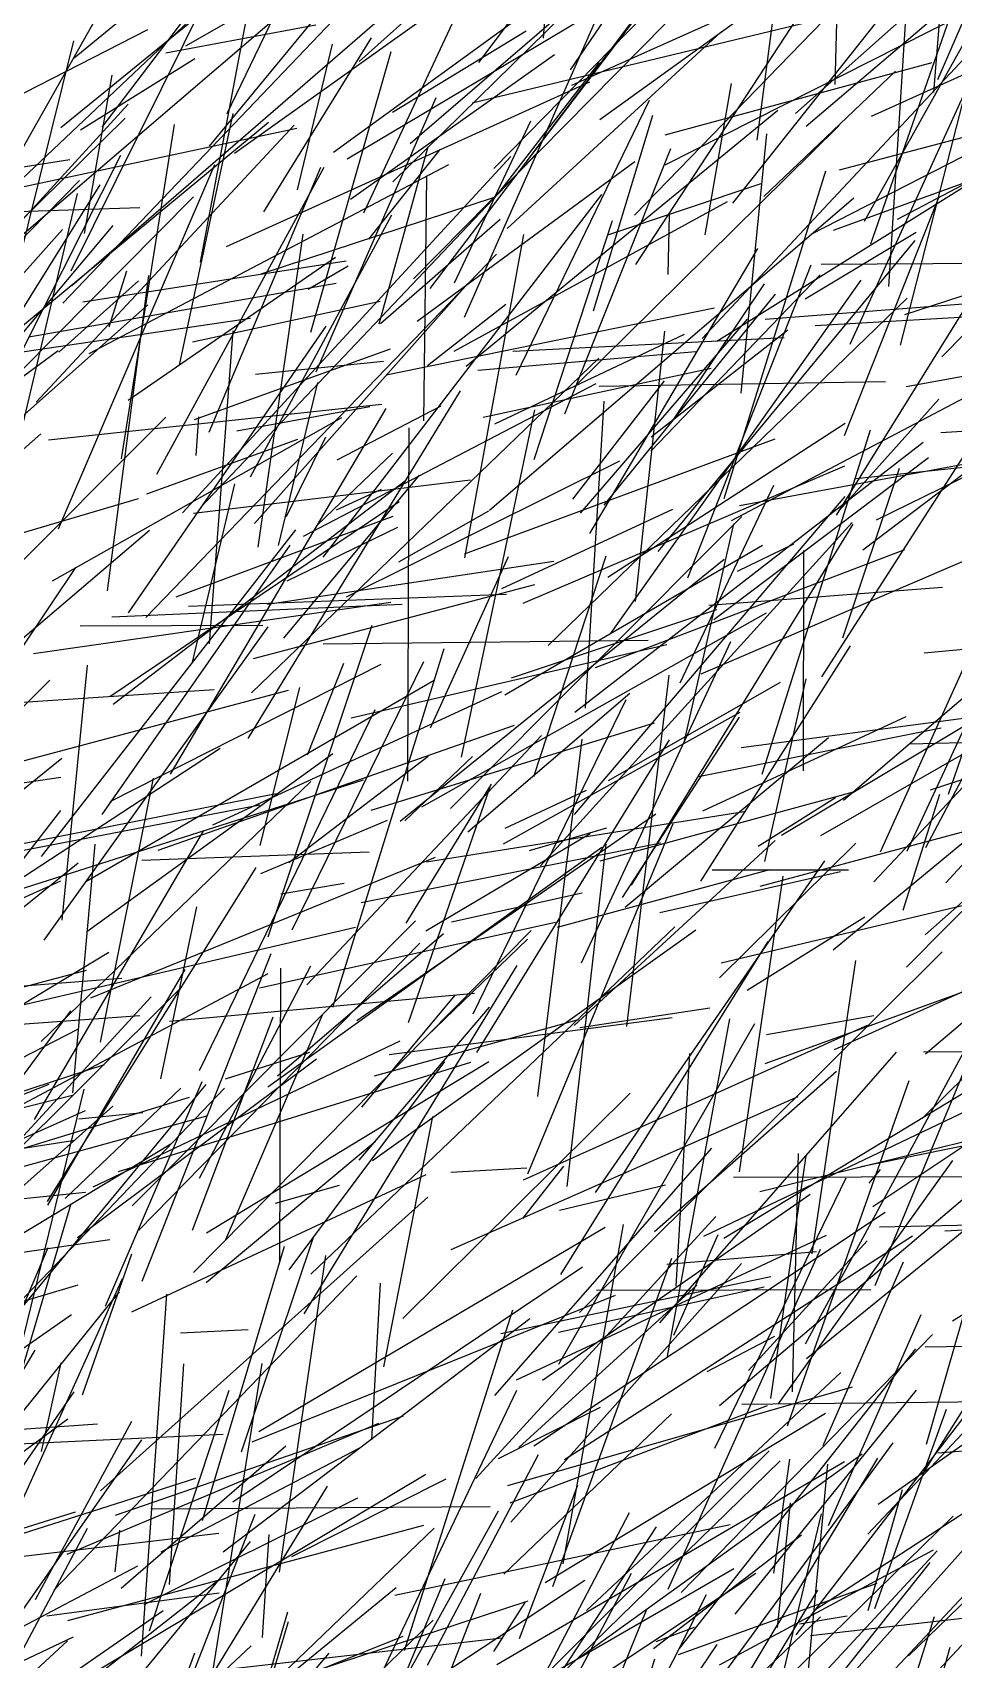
# Model space of a CAD drawing. Header units: metres. Extents: x 0 to 1019, y 0 to 619.
# Drawn here: x 234.1 to 284.2, y 217.4 to 306 of the extents above; entities that cross this region are included whole.
import ezdxf

# ---------------------------------------------------------------- set-up
doc = ezdxf.new("R2010")
doc.units = ezdxf.units.M

msp = doc.modelspace()

# ---------------------------------------------------------------- linework, layer by layer
at = {"color": 64}
for p, q in [((283.138, 302.709), (284.557, 320.085)), ((236.898, 295.025), (238.401, 303.658)), ((281.63, 286.704), (300.635, 290.125)), ((274.841, 262.275), (290.092, 271.41)), ((246.425, 253.962), (262.541, 257.552)), ((252.535, 229.367), (253.007, 237.889)), ((241.523, 221.485), (242.307, 233.501))]:
    msp.add_line(p, q, dxfattribs=at)
at = {"color": 251}
for p, q in [((273.525, 300.119), (275.979, 319.065)), ((283.73, 240.749), (302.037, 241.68))]:
    msp.add_line(p, q, dxfattribs=at)
at = {"color": 109}
for p, q in [((283.35, 303.413), (290.069, 318.906)), ((266.844, 296.036), (284.338, 314.06))]:
    msp.add_line(p, q, dxfattribs=at)
at = {"color": 135}
for p, q in [((260.611, 298.478), (275.464, 318.191)), ((258.368, 304.34), (266.606, 315.272)), ((273.79, 265.604), (279.693, 284.342)), ((248.199, 257.128), (255.368, 271.734)), ((271.55, 255.324), (290.232, 259.778))]:
    msp.add_line(p, q, dxfattribs=at)
at = {"color": 202}
for p, q in [((261.893, 305.672), (262.714, 317.556)), ((281.318, 288.953), (285.546, 305.403))]:
    msp.add_line(p, q, dxfattribs=at)
at = {"color": 215}
for p, q in [((259.183, 298.566), (276.958, 316.708)), ((276.136, 291.479), (282.181, 295.107)), ((266.183, 258.889), (272.563, 268.707)), ((250.804, 209.989), (259.445, 225.505))]:
    msp.add_line(p, q, dxfattribs=at)
at = {"color": 8}
for p, q in [((275.602, 301.56), (292.038, 316.169)), ((234.235, 220.68), (239.476, 230.388))]:
    msp.add_line(p, q, dxfattribs=at)
at = {"color": 129}
for p, q in [((235.608, 300.806), (252.599, 314.652)), ((221.396, 257.058), (235.008, 270.718))]:
    msp.add_line(p, q, dxfattribs=at)
at = {"color": 217}
for p, q in [((244.666, 301.564), (250.934, 314.575)), ((268.608, 238.92), (276.754, 239.624)), ((275.859, 211.956), (277.36, 228.043))]:
    msp.add_line(p, q, dxfattribs=at)
at = {"color": 133}
for p, q in [((263.354, 303.945), (270.494, 314.397)), ((279.744, 301.415), (287.504, 304.919)), ((282.507, 246.862), (301.299, 265.398)), ((251.78, 203.876), (258.475, 221.014))]:
    msp.add_line(p, q, dxfattribs=at)
at = {"color": 69}
for p, q in [((230.638, 294.563), (241.813, 314.342)), ((241.323, 304.872), (249.489, 306.386)), ((221.022, 250.697), (237.017, 254.938)), ((265.961, 209.198), (276.973, 219.723))]:
    msp.add_line(p, q, dxfattribs=at)
at = {"color": 89}
for p, q in [((242.419, 305.253), (257.207, 313.7)), ((268.668, 292.805), (268.751, 296.048)), ((263.951, 255.332), (272.081, 272.82)), ((256.863, 239.732), (275.742, 248.054)), ((271.47, 217.126), (283.11, 223.376))]:
    msp.add_line(p, q, dxfattribs=at)
at = {"color": 128}
for p, q in [((264.957, 301.237), (282.572, 313.959)), ((257.422, 266.524), (261.41, 285.441)), ((254.333, 263.064), (258.015, 266.565)), ((237.25, 253.426), (256.008, 261.089)), ((274.689, 231.328), (284.175, 244.565)), ((264.231, 220.078), (278.065, 233.039))]:
    msp.add_line(p, q, dxfattribs=at)
at = {"color": 183}
msp.add_line((272.194, 296.69), (285.294, 313.17), dxfattribs=at)
at = {"color": 82}
for p, q in [((277.758, 303.143), (278.051, 313.46)), ((268.128, 277.714), (282.126, 294.654)), ((230.454, 288.131), (245.945, 290.417)), ((239.493, 242.095), (254.911, 257.621)), ((232.51, 231.377), (234.215, 234.242)), ((232.926, 214.363), (241.177, 220.077))]:
    msp.add_line(p, q, dxfattribs=at)
at = {"color": 27}
for p, q in [((251.845, 304.4), (260.078, 311.74)), ((271.219, 228.913), (278.366, 243.621))]:
    msp.add_line(p, q, dxfattribs=at)
at = {"color": 53}
for p, q in [((253.688, 297.852), (268.078, 311.964)), ((249.032, 266.655), (251.018, 271.645)), ((254.414, 257.482), (259.049, 265.061))]:
    msp.add_line(p, q, dxfattribs=at)
at = {"color": 229}
for p, q in [((254.816, 292.571), (273.933, 311.944)), ((261.118, 261.449), (265.343, 262.673))]:
    msp.add_line(p, q, dxfattribs=at)
at = {"color": 35}
for p, q in [((276.193, 300.876), (288.975, 311.758)), ((259.354, 217.141), (278.268, 228.179)), ((259.183, 217.845), (260.885, 220.516))]:
    msp.add_line(p, q, dxfattribs=at)
at = {"color": 225}
for p, q in [((243.216, 293.472), (246.617, 311.47)), ((263.04, 285.22), (268.823, 299.66)), ((284.148, 235.84), (296.615, 243.551)), ((242.628, 201.714), (248.007, 219.474))]:
    msp.add_line(p, q, dxfattribs=at)
at = {"color": 156}
for p, q in [((245.063, 299.398), (261.875, 311.402)), ((245.996, 270.02), (264.898, 288.239)), ((278.886, 281.697), (289.302, 282.797)), ((256.847, 243.928), (260.977, 244.165)), ((267.868, 218.004), (275.939, 224.19))]:
    msp.add_line(p, q, dxfattribs=at)
at = {"color": 119}
for p, q in [((255.716, 292.03), (270.169, 311.057)), ((272.649, 286.334), (274.053, 300.452)), ((246.152, 279.242), (257.771, 292.318))]:
    msp.add_line(p, q, dxfattribs=at)
at = {"color": 114}
for p, q in [((279.713, 294.462), (285.644, 311.514)), ((279.613, 243.338), (280.233, 244.074))]:
    msp.add_line(p, q, dxfattribs=at)
at = {"color": 79}
for p, q in [((280.694, 292.15), (281.884, 310.966)), ((236.685, 300.672), (242.898, 304.555)), ((244.567, 249.012), (249.161, 250.461))]:
    msp.add_line(p, q, dxfattribs=at)
at = {"color": 80}
for p, q in [((236.183, 293.007), (244.736, 310.269)), ((281.553, 290.628), (292.67, 294.237)), ((273.578, 261.683), (277.786, 264.332)), ((268.977, 235.065), (271.404, 240.549)), ((255.575, 217.103), (261.606, 228.573))]:
    msp.add_line(p, q, dxfattribs=at)
at = {"color": 220}
for p, q in [((236.332, 304.588), (242.878, 309.972)), ((238.388, 274.168), (254.188, 274.863)), ((246.499, 260.195), (253.393, 263.099)), ((242.501, 212.026), (253.868, 221.319))]:
    msp.add_line(p, q, dxfattribs=at)
at = {"color": 29}
for p, q in [((243.696, 299.791), (252.695, 310.69)), ((283.931, 264.519), (287.073, 273.626)), ((272.551, 243.954), (274.938, 260.043)), ((260.424, 232.633), (277.3, 240.503)), ((227.944, 222.367), (244.211, 224.285))]:
    msp.add_line(p, q, dxfattribs=at)
at = {"color": 241}
for p, q in [((250.447, 299.454), (265.648, 310.499)), ((242.566, 274.747), (259.88, 275.407))]:
    msp.add_line(p, q, dxfattribs=at)
at = {"color": 3}
for p, q in [((254.636, 299.927), (266.834, 310.455)), ((249.009, 254.125), (261.782, 267.707)), ((260.804, 243.513), (279.518, 251.944))]:
    msp.add_line(p, q, dxfattribs=at)
at = {"color": 106}
for p, q in [((237.858, 300.817), (244.218, 309.188)), ((261.384, 282.727), (265.642, 295.741)), ((242.884, 284.909), (253.56, 288.758)), ((268.219, 258.073), (278.064, 260.306)), ((251.993, 247.474), (257.099, 253.592))]:
    msp.add_line(p, q, dxfattribs=at)
at = {"color": 104}
for p, q in [((252.105, 296.158), (258.465, 309.768)), ((223.453, 235.351), (242.2, 254.029)), ((246.027, 229.253), (265.807, 237.248))]:
    msp.add_line(p, q, dxfattribs=at)
at = {"color": 210}
for p, q in [((263.423, 303.102), (278.135, 309.692)), ((237.86, 263.405), (248.098, 278.065))]:
    msp.add_line(p, q, dxfattribs=at)
at = {"color": 62}
for p, q in [((266.919, 293.337), (277.242, 309.102)), ((278.006, 279.973), (283.411, 286.021)), ((242.771, 271.701), (245.091, 281.4))]:
    msp.add_line(p, q, dxfattribs=at)
at = {"color": 212}
for p, q in [((225.112, 290.083), (244.799, 308.701)), ((257.68, 287.802), (274.646, 301.737)), ((265.383, 294.958), (273.739, 297.751)), ((216.694, 274.893), (235.475, 288.661)), ((261.728, 260.608), (278.693, 279.301))]:
    msp.add_line(p, q, dxfattribs=at)
at = {"color": 14}
for p, q in [((233.241, 294.718), (249.113, 308.32)), ((217.309, 278.241), (236.624, 297.913)), ((260.776, 274.91), (278.297, 282.387)), ((247.926, 276.116), (253.949, 279.044))]:
    msp.add_line(p, q, dxfattribs=at)
at = {"color": 52}
for p, q in [((236.215, 292.194), (255.515, 308.929)), ((273.876, 297.042), (281.046, 303.863)), ((234.261, 285.847), (248.314, 300.928))]:
    msp.add_line(p, q, dxfattribs=at)
at = {"color": 26}
for p, q in [((257.585, 290.468), (265.505, 308.406)), ((259.803, 262.66), (264.224, 264.725)), ((282.733, 229.129), (288.392, 248.844))]:
    msp.add_line(p, q, dxfattribs=at)
at = {"color": 105}
for p, q in [((268.514, 298.767), (286.216, 307.73)), ((247.413, 249.172), (256.438, 256.924)), ((250.374, 207.032), (256.538, 221.81))]:
    msp.add_line(p, q, dxfattribs=at)
at = {"color": 203}
for p, q in [((270.516, 289.307), (287.393, 307.352)), ((258.594, 285.036), (271.021, 287.696)), ((279.929, 220.176), (283.821, 231.041))]:
    msp.add_line(p, q, dxfattribs=at)
at = {"color": 197}
for p, q in [((235.722, 291.24), (250.43, 306.641)), ((228.311, 238.54), (238.449, 247.52))]:
    msp.add_line(p, q, dxfattribs=at)
at = {"color": 37}
for p, q in [((251.195, 299.092), (263.946, 306.676)), ((233.063, 261.74), (247.327, 264.548))]:
    msp.add_line(p, q, dxfattribs=at)
at = {"color": 120}
for p, q in [((257.998, 302.145), (276.573, 306.615)), ((252.387, 294.721), (256.254, 299.603))]:
    msp.add_line(p, q, dxfattribs=at)
at = {"color": 91}
for p, q in [((279.366, 295.702), (285.522, 306.712)), ((220.419, 274.844), (239.832, 280.61)), ((270.56, 215.071), (280.919, 229.195))]:
    msp.add_line(p, q, dxfattribs=at)
at = {"color": 171}
msp.add_line((220.426, 295.936), (240.343, 306.134), dxfattribs=at)
at = {"color": 230}
for p, q in [((246.669, 296.202), (252.521, 305.685)), ((249.216, 238.385), (269.04, 257.285)), ((279.821, 242.073), (292.313, 250.399))]:
    msp.add_line(p, q, dxfattribs=at)
at = {"color": 223}
for p, q in [((253.67, 301.639), (260.945, 306.063)), ((281.748, 217.6), (295.137, 230.588)), ((269.232, 217.677), (280.053, 221.572))]:
    msp.add_line(p, q, dxfattribs=at)
at = {"color": 49}
for p, q in [((259.908, 295.299), (271.548, 305.999)), ((218.477, 252.673), (235.666, 266.464)), ((282.668, 256.851), (291.23, 264.475))]:
    msp.add_line(p, q, dxfattribs=at)
at = {"color": 222}
for p, q in [((233.216, 293.01), (236.311, 305.517)), ((249.518, 287.507), (256.037, 302.438)), ((277.836, 279.692), (286.991, 294.433)), ((277.658, 256.03), (296.544, 271.693)), ((282.961, 264.745), (291.885, 267.698)), ((226.773, 241.804), (236.963, 242.853)), ((236.365, 212.229), (245.945, 223.834))]:
    msp.add_line(p, q, dxfattribs=at)
at = {"color": 34}
for p, q in [((248.497, 297.415), (250.397, 305.338)), ((272.644, 267.049), (291.451, 269.53)), ((224.316, 236.678), (236.156, 252.716))]:
    msp.add_line(p, q, dxfattribs=at)
at = {"color": 161}
for p, q in [((249.224, 289.663), (253.601, 304.941)), ((270.447, 259.773), (278.596, 272.592))]:
    msp.add_line(p, q, dxfattribs=at)
at = {"color": 181}
for p, q in [((251.375, 296.907), (262.493, 304.777)), ((276.993, 262.269), (290.411, 269.968)), ((273.675, 259.511), (289.174, 263.669)), ((254.887, 209.476), (274.164, 228.758))]:
    msp.add_line(p, q, dxfattribs=at)
at = {"color": 147}
for p, q in [((281.15, 295.803), (298.629, 305.04)), ((251.303, 212.917), (260.435, 232.061))]:
    msp.add_line(p, q, dxfattribs=at)
at = {"color": 44}
for p, q in [((259.401, 297.173), (264.931, 304.333)), ((241.885, 275.249), (253.707, 279.636)), ((248.854, 236.222), (260.462, 255.194))]:
    msp.add_line(p, q, dxfattribs=at)
at = {"color": 55}
for p, q in [((268.502, 300.401), (283.043, 304.338)), ((246.51, 292.837), (259.227, 297.003)), ((281.647, 255.1), (296.051, 269.631)), ((244.973, 225.987), (264.002, 238.786))]:
    msp.add_line(p, q, dxfattribs=at)
at = {"color": 30}
for p, q in [((244.625, 294.331), (264.412, 303.281)), ((254.509, 265.213), (254.582, 284.46)), ((234.561, 261.116), (248.397, 278.9))]:
    msp.add_line(p, q, dxfattribs=at)
at = {"color": 17}
for p, q in [((270.68, 294.953), (272.125, 303.203)), ((277.998, 298.495), (289.151, 301.439))]:
    msp.add_line(p, q, dxfattribs=at)
at = {"color": 117}
for p, q in [((276.457, 294.993), (293.142, 303.559)), ((277.117, 229.056), (281.489, 239.061)), ((277.397, 224.707), (282.444, 236.187))]:
    msp.add_line(p, q, dxfattribs=at)
at = {"color": 84}
for p, q in [((278.585, 289.007), (284.93, 302.95)), ((264.726, 271.401), (281.56, 277.826))]:
    msp.add_line(p, q, dxfattribs=at)
at = {"color": 98}
for p, q in [((231.114, 293.15), (239.269, 302.069)), ((250.656, 282.706), (256.312, 285.649)), ((248.042, 238.616), (256.508, 249.955))]:
    msp.add_line(p, q, dxfattribs=at)
at = {"color": 146}
for p, q in [((260.399, 287.328), (267.661, 302.294)), ((221.785, 251.127), (239.921, 252.469)), ((282.62, 227.66), (285.875, 232.817)), ((261.98, 221.603), (277.233, 230.818))]:
    msp.add_line(p, q, dxfattribs=at)
at = {"color": 115}
for p, q in [((220.97, 283.459), (239.112, 301.304)), ((260.151, 270.837), (271.321, 274.564))]:
    msp.add_line(p, q, dxfattribs=at)
at = {"color": 253}
for p, q in [((242.077, 287.865), (245.002, 301.556)), ((273.05, 233.136), (279.509, 240.195))]:
    msp.add_line(p, q, dxfattribs=at)
at = {"color": 125}
for p, q in [((257.048, 292.35), (261.189, 301.167)), ((258.205, 227.269), (271.268, 241.518))]:
    msp.add_line(p, q, dxfattribs=at)
at = {"color": 113}
msp.add_line((264.601, 290.825), (267.843, 301.464), dxfattribs=at)
at = {"color": 246}
msp.add_line((228.898, 286.178), (246.921, 301.096), dxfattribs=at)
at = {"color": 126}
for p, q in [((231.25, 297.084), (248.453, 300.758)), ((239.272, 285.958), (250.556, 293.742)), ((244.59, 240.278), (249.856, 252.499)), ((260.58, 218.558), (263.758, 226.903))]:
    msp.add_line(p, q, dxfattribs=at)
at = {"color": 11}
for p, q in [((238.914, 282.77), (241.797, 300.96)), ((243.89, 262.85), (259.627, 270.096))]:
    msp.add_line(p, q, dxfattribs=at)
at = {"color": 159}
for p, q in [((263.617, 286.713), (277.978, 300.907)), ((231.277, 261.025), (246.447, 263.925)), ((246.882, 248.583), (265.058, 261.619)), ((263.871, 251.808), (270.95, 252.88)), ((274.263, 231.614), (276.179, 244.831))]:
    msp.add_line(p, q, dxfattribs=at)
at = {"color": 36}
for p, q in [((283.575, 288.313), (295.964, 300.959)), ((224.304, 275.092), (234.521, 284.123)), ((246.107, 271.898), (261.423, 275.919)), ((235.226, 221.187), (251.726, 238.296)), ((241.072, 223.276), (251.861, 228.916))]:
    msp.add_line(p, q, dxfattribs=at)
at = {"color": 12}
msp.add_line((243.234, 280.138), (261.481, 299.375), dxfattribs=at)
at = {"color": 66}
for p, q in [((252.939, 290.107), (255.605, 299.774)), ((238.155, 275.574), (240.409, 292.752))]:
    msp.add_line(p, q, dxfattribs=at)
at = {"color": 255}
for p, q in [((216.472, 295.94), (236.099, 299.064)), ((271.157, 274.011), (282.841, 282.844)), ((238.306, 264.106), (253.059, 271.592))]:
    msp.add_line(p, q, dxfattribs=at)
at = {"color": 71}
for p, q in [((233.58, 288.795), (238.878, 299.286)), ((261.367, 265.471), (265.298, 277.479)), ((226.276, 229.456), (244.529, 248.506)), ((240.432, 218.966), (244.777, 232.064))]:
    msp.add_line(p, q, dxfattribs=at)
at = {"color": 7}
for p, q in [((235.487, 278.962), (243.989, 298.793)), ((253.022, 290.133), (259.52, 295.812)), ((232.336, 247.149), (236.246, 248.125)), ((240.51, 225.602), (258.981, 225.733))]:
    msp.add_line(p, q, dxfattribs=at)
at = {"color": 247}
for p, q in [((237.147, 288.504), (256.728, 298.78)), ((270.552, 263.608), (281.633, 268.748)), ((281.471, 258.194), (283.469, 264.509))]:
    msp.add_line(p, q, dxfattribs=at)
at = {"color": 123}
msp.add_line((240.845, 281.93), (249.944, 298.64), dxfattribs=at)
at = {"color": 152}
for p, q in [((242.242, 279.82), (260.1, 299.226)), ((258.299, 214.313), (272.256, 222.357))]:
    msp.add_line(p, q, dxfattribs=at)
at = {"color": 219}
for p, q in [((243.693, 284.222), (249.767, 298.641)), ((254.005, 277.163), (258.903, 279.929)), ((279.939, 237.773), (288.032, 257.29)), ((231.163, 243.587), (243.551, 247.007))]:
    msp.add_line(p, q, dxfattribs=at)
at = {"color": 193}
for p, q in [((255.012, 290.263), (266.851, 298.945)), ((240.046, 237.995), (247.054, 255.83)), ((219.445, 228.989), (237.615, 230.231))]:
    msp.add_line(p, q, dxfattribs=at)
at = {"color": 243}
for p, q in [((271.328, 289.162), (287.287, 299.162)), ((238.467, 269.406), (254.379, 281.58)), ((234.534, 251.041), (249.22, 265.204))]:
    msp.add_line(p, q, dxfattribs=at)
at = {"color": 189}
msp.add_line((271.72, 280.6), (277.258, 298.45), dxfattribs=at)
at = {"color": 118}
for p, q in [((277.679, 295.216), (286.652, 298.469)), ((246.214, 287.365), (253.171, 288.087)), ((264.925, 286.716), (280.505, 286.983)), ((271.701, 240.34), (289.851, 251.348)), ((231.34, 216.966), (240.014, 229.363)), ((275.959, 208.892), (292.351, 226.428))]:
    msp.add_line(p, q, dxfattribs=at)
at = {"color": 228}
for p, q in [((230.133, 285.469), (237.747, 297.686)), ((257.599, 277.38), (260.818, 294.977)), ((235.152, 276.125), (250.914, 285.022)), ((235.964, 223.135), (252.926, 230.278))]:
    msp.add_line(p, q, dxfattribs=at)
at = {"color": 162}
for p, q in [((255.369, 284.833), (255.534, 298.12)), ((262.139, 272.609), (281.684, 291.511)), ((262.827, 238.357), (274.115, 256.496))]:
    msp.add_line(p, q, dxfattribs=at)
at = {"color": 121}
for p, q in [((232.331, 279.456), (236.523, 297.204)), ((230.563, 270.461), (240.435, 278.878))]:
    msp.add_line(p, q, dxfattribs=at)
at = {"color": 164}
for p, q in [((233.445, 287.564), (242.831, 297.024)), ((240.906, 261.458), (260.308, 268.269)), ((277.725, 250.608), (287.5, 255.021))]:
    msp.add_line(p, q, dxfattribs=at)
at = {"color": 38}
msp.add_line((249.898, 277.406), (265.057, 297.16), dxfattribs=at)
at = {"color": 170}
msp.add_line((257.023, 288.631), (271.909, 296.766), dxfattribs=at)
at = {"color": 48}
msp.add_line((258.955, 279.973), (278.785, 296.967), dxfattribs=at)
at = {"color": 145}
for p, q in [((278.27, 284.027), (283.415, 296.999)), ((238.9, 221.299), (247.861, 229.044)), ((217.998, 209.978), (236.298, 218.65))]:
    msp.add_line(p, q, dxfattribs=at)
at = {"color": 130}
for p, q in [((222.7, 295.878), (239.909, 296.437)), ((247.746, 273.008), (255.145, 281.874)), ((255.511, 251.315), (261.02, 256.618))]:
    msp.add_line(p, q, dxfattribs=at)
at = {"color": 132}
msp.add_line((245.943, 281.781), (253.627, 296.048), dxfattribs=at)
at = {"color": 18}
msp.add_line((223.015, 277.093), (238.46, 295.468), dxfattribs=at)
at = {"color": 93}
for p, q in [((225.188, 283.437), (235.701, 295.257)), ((236.264, 248.245), (237.474, 261.794)), ((263.035, 228.297), (281.975, 240.463))]:
    msp.add_line(p, q, dxfattribs=at)
at = {"color": 16}
for p, q in [((246.356, 277.953), (248.809, 294.995)), ((259.61, 275.7), (268.926, 280.017)), ((249.893, 272.689), (267.584, 272.899)), ((272.223, 243.662), (289.678, 243.712))]:
    msp.add_line(p, q, dxfattribs=at)
at = {"color": 58}
for p, q in [((264.407, 278.697), (273.552, 294.218)), ((278.215, 264.184), (292.164, 276.127))]:
    msp.add_line(p, q, dxfattribs=at)
at = {"color": 73}
for p, q in [((236.81, 291.314), (251.14, 293.537)), ((274.035, 251.423), (279.866, 252.471))]:
    msp.add_line(p, q, dxfattribs=at)
at = {"color": 24}
for p, q in [((240.235, 274.124), (259.328, 293.913)), ((249.076, 292.008), (251.246, 293.269))]:
    msp.add_line(p, q, dxfattribs=at)
at = {"color": 233}
msp.add_line((269.742, 276.281), (276.464, 293.325), dxfattribs=at)
at = {"color": 51}
for p, q in [((276.998, 293.362), (293.633, 293.471)), ((255.743, 268.122), (259.987, 277.456)), ((232.723, 226.732), (236.34, 231.979))]:
    msp.add_line(p, q, dxfattribs=at)
at = {"color": 188}
msp.add_line((233.878, 289.407), (250.607, 292.324), dxfattribs=at)
at = {"color": 10}
msp.add_line((235.503, 288.563), (239.841, 292.461), dxfattribs=at)
at = {"color": 169}
for p, q in [((238.241, 289.953), (239.199, 293.002)), ((242.788, 240.776), (247.172, 252.396)), ((224.328, 245.318), (237.991, 249.797)), ((247.295, 242.24), (250.778, 243.221))]:
    msp.add_line(p, q, dxfattribs=at)
at = {"color": 211}
for p, q in [((265.536, 273.234), (279.189, 292.484)), ((223.169, 275.89), (240.354, 291.142)), ((216.259, 222.261), (236.193, 236.196)), ((251.367, 213.32), (264.132, 221.722))]:
    msp.add_line(p, q, dxfattribs=at)
at = {"color": 99}
for p, q in [((267.728, 283.175), (276.94, 292.789)), ((276.04, 265.79), (276.063, 277.775)), ((263.903, 217.547), (279.243, 228.606))]:
    msp.add_line(p, q, dxfattribs=at)
at = {"color": 207}
for p, q in [((268.985, 284.917), (273.914, 292.289)), ((237.772, 251.02), (240.665, 265.382))]:
    msp.add_line(p, q, dxfattribs=at)
at = {"color": 154}
for p, q in [((265.196, 280.236), (274.512, 291.728)), ((224.192, 253.361), (238.927, 254.487))]:
    msp.add_line(p, q, dxfattribs=at)
at = {"color": 42}
msp.add_line((273.948, 290.36), (287.458, 291.412), dxfattribs=at)
at = {"color": 33}
for p, q in [((242.784, 289.141), (253.001, 291.354)), ((246.582, 218.598), (246.956, 224.216))]:
    msp.add_line(p, q, dxfattribs=at)
at = {"color": 54}
for p, q in [((253.318, 287.338), (271.202, 290.992)), ((278.183, 273.025), (281.261, 282.264)), ((260.763, 241.409), (262.996, 244.271))]:
    msp.add_line(p, q, dxfattribs=at)
at = {"color": 191}
msp.add_line((255.573, 287.853), (259.841, 291.176), dxfattribs=at)
at = {"color": 214}
for p, q in [((276.672, 290.015), (286.247, 290.571)), ((251.424, 268.662), (268.597, 272.651))]:
    msp.add_line(p, q, dxfattribs=at)
at = {"color": 157}
msp.add_line((277.033, 270.892), (289.84, 290.809), dxfattribs=at)
at = {"color": 94}
for p, q in [((239.297, 274.374), (250.052, 289.987)), ((238.286, 269.819), (254.035, 280.446)), ((280.106, 225.855), (292.365, 234.52)), ((243.629, 215.112), (246.579, 233.522))]:
    msp.add_line(p, q, dxfattribs=at)
at = {"color": 194}
for p, q in [((243.707, 272.686), (244.997, 289.724)), ((264.167, 269.189), (265.191, 285.913)), ((228.491, 272.183), (241.326, 285.041)), ((248.028, 260.783), (255.609, 266.576)), ((237.375, 243.14), (254.078, 251.079))]:
    msp.add_line(p, q, dxfattribs=at)
at = {"color": 192}
for p, q in [((263.903, 279.812), (273.001, 290.37)), ((267.937, 240.71), (277.829, 249.43))]:
    msp.add_line(p, q, dxfattribs=at)
at = {"color": 166}
for p, q in [((266.89, 275.004), (268.49, 289.721)), ((269.299, 218.009), (282.163, 234.315))]:
    msp.add_line(p, q, dxfattribs=at)
at = {"color": 199}
for p, q in [((267.744, 283.968), (275.186, 289.794)), ((235.845, 242.495), (242.143, 248.503)), ((254.868, 208.826), (274.77, 228.222)), ((228.015, 207.634), (237.066, 224.554)), ((263.66, 216.432), (266.679, 222.109))]:
    msp.add_line(p, q, dxfattribs=at)
at = {"color": 235}
for p, q in [((272.119, 279.401), (291.905, 289.839)), ((266.428, 251.871), (268.724, 270.988)), ((219.719, 218.558), (236, 230.514))]:
    msp.add_line(p, q, dxfattribs=at)
at = {"color": 144}
for p, q in [((259.232, 284.675), (269.565, 289.557)), ((227.894, 269.154), (243.962, 270.209))]:
    msp.add_line(p, q, dxfattribs=at)
at = {"color": 108}
for p, q in [((260.218, 288.621), (274.991, 289.37)), ((269.612, 210.979), (284.197, 225.212))]:
    msp.add_line(p, q, dxfattribs=at)
at = {"color": 190}
for p, q in [((279.267, 277.815), (294.212, 289.14)), ((244.453, 223.263), (261.152, 235.976))]:
    msp.add_line(p, q, dxfattribs=at)
at = {"color": 4}
for p, q in [((258.308, 287.594), (270.176, 288.614)), ((247.533, 239.088), (247.58, 255.045)), ((225.528, 221.73), (242.956, 227.274))]:
    msp.add_line(p, q, dxfattribs=at)
at = {"color": 56}
for p, q in [((263.487, 280.574), (268.475, 287.006)), ((239.856, 240.775), (255.153, 256.405)), ((233.022, 232.636), (236.889, 248.455))]:
    msp.add_line(p, q, dxfattribs=at)
at = {"color": 250}
for p, q in [((280.02, 279.439), (296.294, 287.454)), ((233.111, 231.826), (236.169, 242.239)), ((229.659, 227.475), (234.924, 239.829))]:
    msp.add_line(p, q, dxfattribs=at)
at = {"color": 100}
for p, q in [((245.802, 267.54), (257.369, 286.466)), ((270.332, 265.476), (283.529, 268.122))]:
    msp.add_line(p, q, dxfattribs=at)
at = {"color": 198}
for p, q in [((247.456, 278.044), (249.597, 286.922)), ((242.984, 282.945), (243.126, 285.055)), ((279.562, 220.082), (281.426, 226.669)), ((239.424, 208.148), (242.906, 217.776))]:
    msp.add_line(p, q, dxfattribs=at)
at = {"color": 41}
for p, q in [((248.814, 278.554), (264.757, 286.858)), ((254.078, 263.042), (271.721, 277.302)), ((272.983, 253.842), (279.381, 257.835)), ((262.728, 233.485), (273.399, 252.03))]:
    msp.add_line(p, q, dxfattribs=at)
at = {"color": 186}
for p, q in [((234.948, 283.804), (253.085, 285.745)), ((251.163, 275.261), (266.04, 282.649)), ((266.682, 259.559), (278.741, 279.217)), ((243.98, 214.564), (254.245, 218.67))]:
    msp.add_line(p, q, dxfattribs=at)
at = {"color": 127}
for p, q in [((241.577, 265.603), (253.322, 285.501)), ((231.014, 220.537), (238.978, 238.153))]:
    msp.add_line(p, q, dxfattribs=at)
at = {"color": 201}
for p, q in [((245.189, 284.297), (252.438, 285.605)), ((234.117, 272.17), (253.575, 274.954)), ((255.509, 260.821), (272.81, 263.572)), ((245.445, 228.706), (249.386, 240.457)), ((235.992, 219.535), (255.367, 224.717))]:
    msp.add_line(p, q, dxfattribs=at)
at = {"color": 81}
for p, q in [((265.392, 276.33), (278.312, 284.706)), ((228.834, 245.14), (246.904, 254.744))]:
    msp.add_line(p, q, dxfattribs=at)
at = {"color": 78}
for p, q in [((283.523, 284.2), (296.208, 284.998)), ((259.718, 261.809), (272.59, 268.975))]:
    msp.add_line(p, q, dxfattribs=at)
at = {"color": 208}
for p, q in [((240.299, 280.859), (248.51, 283.84)), ((235.688, 257.659), (237.071, 271.535)), ((251.723, 252.183), (268.005, 263.432)), ((239.997, 217.585), (241.374, 237.296))]:
    msp.add_line(p, q, dxfattribs=at)
at = {"color": 110}
for p, q in [((247.888, 279.628), (250.038, 283.956)), ((233.332, 197.882), (250.221, 217.754))]:
    msp.add_line(p, q, dxfattribs=at)
at = {"color": 75}
for p, q in [((257.579, 277.585), (274.503, 283.852)), ((225.984, 228.79), (244.442, 229.675))]:
    msp.add_line(p, q, dxfattribs=at)
at = {"color": 21}
for p, q in [((263.593, 268.972), (282.561, 283.677)), ((281.835, 267.247), (300.935, 267.777)), ((279.54, 224.231), (296.408, 242.204)), ((246.888, 216.282), (247.961, 220.007))]:
    msp.add_line(p, q, dxfattribs=at)
at = {"color": 76}
for p, q in [((249.622, 279.213), (253.663, 283.082)), ((270.336, 212.157), (280.085, 228.367)), ((242.598, 216.655), (259.627, 218.579))]:
    msp.add_line(p, q, dxfattribs=at)
at = {"color": 83}
for p, q in [((272.562, 280.217), (288.675, 283.199)), ((263.569, 263.405), (278.306, 280.721)), ((276.601, 220.068), (296.463, 233.04)), ((272.921, 208.197), (277.02, 225.339)), ((279.676, 208.615), (283.166, 219.741))]:
    msp.add_line(p, q, dxfattribs=at)
at = {"color": 140}
for p, q in [((242.839, 279.809), (257.908, 281.629)), ((232.885, 259.172), (252.082, 265.293)), ((243.516, 237.928), (252.726, 245.604)), ((234.552, 228.73), (235.625, 233.551))]:
    msp.add_line(p, q, dxfattribs=at)
at = {"color": 204}
for p, q in [((250.61, 279.993), (253.06, 281.106)), ((239.486, 236.327), (255.493, 243.807))]:
    msp.add_line(p, q, dxfattribs=at)
at = {"color": 245}
for p, q in [((269.335, 270.579), (274.435, 281.325)), ((250.421, 252.918), (256.483, 272.443)), ((264.718, 242.82), (277.209, 260.874)), ((238.748, 243.98), (257.928, 249.915))]:
    msp.add_line(p, q, dxfattribs=at)
at = {"color": 213}
msp.add_line((256.832, 263.733), (272.678, 279.617), dxfattribs=at)
at = {"color": 254}
for p, q in [((269.55, 267.333), (272.251, 279.226)), ((242.12, 235.187), (245.81, 235.371)), ((234.85, 219.781), (244.24, 221.03)), ((272.632, 214.315), (276.829, 221.174))]:
    msp.add_line(p, q, dxfattribs=at)
at = {"color": 187}
for p, q in [((270.478, 271.056), (288.665, 278.897)), ((243.162, 243.617), (249.229, 255.164))]:
    msp.add_line(p, q, dxfattribs=at)
at = {"color": 13}
for p, q in [((272.452, 276.659), (275.516, 278.142)), ((262.398, 221.382), (268.866, 239.26)), ((222.828, 206.271), (235.97, 218.429))]:
    msp.add_line(p, q, dxfattribs=at)
at = {"color": 231}
for p, q in [((246.856, 274.852), (262.45, 277.202)), ((221.898, 233.601), (241.6, 245.472))]:
    msp.add_line(p, q, dxfattribs=at)
at = {"color": 23}
for p, q in [((259.786, 269.925), (273.812, 278.074)), ((240.028, 260.928), (252.4, 261.366)), ((261.354, 229.045), (280.485, 241.753))]:
    msp.add_line(p, q, dxfattribs=at)
at = {"color": 45}
for p, q in [((280.227, 261.374), (287.723, 277.97)), ((236.799, 231.815), (239.472, 239.499))]:
    msp.add_line(p, q, dxfattribs=at)
at = {"color": 124}
for p, q in [((282.704, 261.615), (291.379, 278.064)), ((216.982, 262.697), (235.621, 265.446)), ((242.832, 238.479), (261.218, 257.098))]:
    msp.add_line(p, q, dxfattribs=at)
at = {"color": 248}
for p, q in [((226.371, 261.867), (236.427, 276.847)), ((264.979, 260.884), (278.758, 264.644))]:
    msp.add_line(p, q, dxfattribs=at)
at = {"color": 234}
msp.add_line((270.895, 274.799), (283.612, 275.78), dxfattribs=at)
at = {"color": 68}
msp.add_line((281.683, 261.4), (288.506, 276.112), dxfattribs=at)
at = {"color": 184}
for p, q in [((236.671, 273.678), (246.606, 273.719)), ((257.777, 262.46), (266.595, 270.011)), ((282.676, 250.385), (295.874, 261.552)), ((228.241, 240.106), (240.533, 253.48))]:
    msp.add_line(p, q, dxfattribs=at)
at = {"color": 209}
for p, q in [((246.904, 256.752), (252.568, 273.713)), ((270.823, 207.486), (282.945, 222.695))]:
    msp.add_line(p, q, dxfattribs=at)
at = {"color": 122}
for p, q in [((255.262, 263.831), (274.029, 274.376)), ((251.966, 258.608), (268.277, 261.871)), ((261.826, 232.613), (276.412, 242.732)), ((278.3, 213.989), (290.567, 227.103))]:
    msp.add_line(p, q, dxfattribs=at)
at = {"color": 90}
msp.add_line((234.708, 256.57), (246.892, 273.613), dxfattribs=at)
at = {"color": 240}
for p, q in [((282.617, 272.201), (290.966, 272.98)), ((275.647, 218.748), (289.228, 236.392)), ((231.585, 223.941), (236.411, 225.454))]:
    msp.add_line(p, q, dxfattribs=at)
at = {"color": 85}
for p, q in [((233.082, 266.2), (248.001, 270.168)), ((236.513, 240.384), (249.538, 250.105))]:
    msp.add_line(p, q, dxfattribs=at)
at = {"color": 153}
for p, q in [((236.98, 259.752), (255.931, 270.723)), ((231.924, 234.677), (243.518, 248.706)), ((271.476, 231.233), (286.127, 243.669))]:
    msp.add_line(p, q, dxfattribs=at)
at = {"color": 136}
for p, q in [((246.47, 261.709), (248.617, 270.322)), ((268.227, 235.735), (281.102, 250.473)), ((240.149, 220.397), (251.784, 226.21))]:
    msp.add_line(p, q, dxfattribs=at)
at = {"color": 142}
for p, q in [((265.43, 265.253), (274.781, 270.614)), ((254.225, 235.978), (266.609, 248.232))]:
    msp.add_line(p, q, dxfattribs=at)
at = {"color": 236}
for p, q in [((273.944, 260.842), (276.193, 270.798)), ((227.277, 246.957), (236.545, 251.719)), ((246.393, 229.824), (265.236, 240.934)), ((241.38, 212.994), (246.185, 225.318))]:
    msp.add_line(p, q, dxfattribs=at)
at = {"color": 249}
msp.add_line((258.066, 252.547), (266.395, 269.662), dxfattribs=at)
at = {"color": 88}
msp.add_line((243.161, 249.474), (252.722, 269.126), dxfattribs=at)
at = {"color": 101}
for p, q in [((252.504, 263.637), (267.933, 268.393)), ((274.432, 222.101), (275.304, 228.311))]:
    msp.add_line(p, q, dxfattribs=at)
at = {"color": 244}
msp.add_line((258.267, 250.445), (268.753, 267.474), dxfattribs=at)
at = {"color": 185}
for p, q in [((261.581, 248.049), (263.985, 267.512)), ((273.956, 249.846), (293.765, 257.037))]:
    msp.add_line(p, q, dxfattribs=at)
at = {"color": 72}
for p, q in [((266.331, 258.365), (277.403, 267.598)), ((253.492, 250.334), (268.89, 252.349))]:
    msp.add_line(p, q, dxfattribs=at)
at = {"color": 131}
for p, q in [((279.875, 259.736), (287.462, 267.831)), ((270.611, 240.446), (289.871, 249.639)), ((264.71, 209.024), (270.761, 220.945))]:
    msp.add_line(p, q, dxfattribs=at)
at = {"color": 74}
msp.add_line((229.772, 257.536), (244.286, 267.01), dxfattribs=at)
at = {"color": 178}
msp.add_line((237.025, 257.039), (250.419, 266.723), dxfattribs=at)
at = {"color": 221}
for p, q in [((254.53, 252.076), (258.992, 264.906)), ((271.465, 254.515), (278.892, 261.84))]:
    msp.add_line(p, q, dxfattribs=at)
at = {"color": 163}
for p, q in [((283.788, 259.69), (287.955, 264.203)), ((268.668, 221.234), (276.972, 239.747))]:
    msp.add_line(p, q, dxfattribs=at)
at = {"color": 242}
for p, q in [((231.498, 258.316), (235.613, 263.623)), ((234.17, 246.802), (243.394, 262.535))]:
    msp.add_line(p, q, dxfattribs=at)
at = {"color": 237}
for p, q in [((255.479, 257.079), (264.423, 262.365)), ((269.388, 221.055), (283.064, 235.106))]:
    msp.add_line(p, q, dxfattribs=at)
at = {"color": 9}
for p, q in [((261.032, 243.844), (268.946, 262.908)), ((282.576, 250.493), (288.353, 250.498))]:
    msp.add_line(p, q, dxfattribs=at)
at = {"color": 148}
msp.add_line((263.184, 243.159), (265.307, 261.788), dxfattribs=at)
at = {"color": 239}
msp.add_line((263.557, 251.917), (274.507, 261.996), dxfattribs=at)
at = {"color": 175}
for p, q in [((224.222, 250.799), (236.559, 260.767)), ((236.594, 246.842), (240.08, 247.183)), ((272.677, 231.298), (292.126, 231.525)), ((253.789, 220.915), (272.046, 224.756))]:
    msp.add_line(p, q, dxfattribs=at)
at = {"color": 107}
for p, q in [((234.889, 242.336), (246.237, 260.522)), ((238.58, 225.268), (254.275, 230.673))]:
    msp.add_line(p, q, dxfattribs=at)
at = {"color": 141}
for p, q in [((262.655, 257.274), (274.217, 260.419)), ((273.667, 242.879), (293.565, 247.748)), ((257.849, 208.763), (266.56, 225.404))]:
    msp.add_line(p, q, dxfattribs=at)
at = {"color": 59}
for p, q in [((271.069, 260.386), (278.486, 260.396)), ((256.071, 206.372), (268.036, 224.633))]:
    msp.add_line(p, q, dxfattribs=at)
at = {"color": 86}
msp.add_line((217.449, 251.586), (235.611, 259.803), dxfattribs=at)
at = {"color": 2}
for p, q in [((247.583, 259.094), (251.033, 259.658)), ((233.549, 253.079), (238.232, 255.904))]:
    msp.add_line(p, q, dxfattribs=at)
at = {"color": 224}
msp.add_line((256.87, 257.569), (263.984, 259.132), dxfattribs=at)
at = {"color": 206}
for p, q in [((241.057, 249.008), (243.018, 258.387)), ((252.573, 244.571), (270.177, 257.133)), ((238.561, 222.18), (238.815, 224.442))]:
    msp.add_line(p, q, dxfattribs=at)
at = {"color": 173}
msp.add_line((232.604, 252.832), (251.656, 257.273), dxfattribs=at)
at = {"color": 92}
for p, q in [((263.844, 236.293), (283.598, 255.922)), ((268.644, 233.92), (272.028, 252.281))]:
    msp.add_line(p, q, dxfattribs=at)
at = {"color": 103}
msp.add_line((276.516, 239.492), (278.884, 255.451), dxfattribs=at)
at = {"color": 22}
msp.add_line((234.905, 242.14), (242.374, 254.962), dxfattribs=at)
at = {"color": 205}
for p, q in [((241.521, 252.147), (258.129, 253.684)), ((282.663, 234.435), (301.891, 234.677)), ((263.654, 210.647), (267.513, 220.147))]:
    msp.add_line(p, q, dxfattribs=at)
at = {"color": 176}
for p, q in [((251.857, 244.583), (258.956, 252.909)), ((259.244, 231.771), (271.056, 245.247)), ((236.44, 216.123), (255.483, 227.49))]:
    msp.add_line(p, q, dxfattribs=at)
at = {"color": 70}
for p, q in [((252.696, 249.186), (263.786, 252.245)), ((263.061, 201.582), (267.949, 217.442))]:
    msp.add_line(p, q, dxfattribs=at)
at = {"color": 177}
for p, q in [((276.142, 234.594), (285.441, 251.713)), ((248.085, 216.34), (261.05, 220.61))]:
    msp.add_line(p, q, dxfattribs=at)
at = {"color": 43}
msp.add_line((243.535, 240.631), (258.916, 249.967), dxfattribs=at)
at = {"color": 238}
for p, q in [((269.114, 237.732), (269.856, 250.39)), ((223.016, 241.111), (236.958, 247.286))]:
    msp.add_line(p, q, dxfattribs=at)
at = {"color": 97}
for p, q in [((276.205, 233.787), (296.009, 249.911)), ((283.345, 228.655), (297.746, 229.779))]:
    msp.add_line(p, q, dxfattribs=at)
at = {"color": 168}
for p, q in [((238.04, 236.64), (243.301, 248.875)), ((275.434, 231.97), (275.777, 244.955)), ((259.563, 235.151), (274.264, 238.249))]:
    msp.add_line(p, q, dxfattribs=at)
at = {"color": 138}
msp.add_line((275.164, 230.127), (281.795, 248.934), dxfattribs=at)
at = {"color": 179}
for p, q in [((221.687, 243.492), (234.971, 248.727)), ((274.63, 219.151), (275.339, 225.945)), ((275.029, 212.535), (285.672, 224.422))]:
    msp.add_line(p, q, dxfattribs=at)
at = {"color": 39}
for p, q in [((226.189, 242.975), (242.614, 248.025)), ((225.685, 207.253), (244.182, 221.718))]:
    msp.add_line(p, q, dxfattribs=at)
at = {"color": 195}
for p, q in [((279.162, 244.252), (298.508, 248.185)), ((247.514, 222.154), (250.038, 239.398))]:
    msp.add_line(p, q, dxfattribs=at)
at = {"color": 174}
msp.add_line((253.194, 233.339), (255.863, 246.962), dxfattribs=at)
at = {"color": 216}
for p, q in [((225.345, 243.972), (236.374, 245.67)), ((276.418, 218.708), (289.818, 220.242))]:
    msp.add_line(p, q, dxfattribs=at)
at = {"color": 158}
msp.add_line((262.766, 241.876), (268.527, 243.239), dxfattribs=at)
at = {"color": 102}
msp.add_line((237.774, 226.585), (255.59, 242.567), dxfattribs=at)
at = {"color": 227}
msp.add_line((262.965, 222.624), (266.236, 241.086), dxfattribs=at)
at = {"color": 50}
for p, q in [((280.176, 240.968), (297.145, 241.316)), ((260.068, 225.933), (274.083, 231.226))]:
    msp.add_line(p, q, dxfattribs=at)
at = {"color": 196}
msp.add_line((218.353, 237.384), (238.272, 240.262), dxfattribs=at)
at = {"color": 160}
for p, q in [((243.317, 224.983), (247.79, 239.911)), ((259.95, 226.872), (278.71, 232.255))]:
    msp.add_line(p, q, dxfattribs=at)
at = {"color": 143}
msp.add_line((260.107, 224.882), (272.67, 238.96), dxfattribs=at)
at = {"color": 112}
for p, q in [((219.193, 232.604), (236.562, 237.808)), ((266.461, 205.153), (283.319, 223.324))]:
    msp.add_line(p, q, dxfattribs=at)
at = {"color": 57}
msp.add_line((225.857, 221.387), (238.805, 237.419), dxfattribs=at)
at = {"color": 47}
msp.add_line((260.548, 228.946), (270.233, 237.788), dxfattribs=at)
at = {"color": 226}
msp.add_line((262.701, 235.23), (273.903, 237.694), dxfattribs=at)
at = {"color": 172}
msp.add_line((264.767, 237.507), (279.712, 237.544), dxfattribs=at)
at = {"color": 116}
msp.add_line((254.317, 217.906), (260.22, 236.437), dxfattribs=at)
at = {"color": 111}
msp.add_line((270.799, 233.091), (274.474, 235.011), dxfattribs=at)
at = {"color": 6}
msp.add_line((272.329, 219.874), (282.194, 232.069), dxfattribs=at)
at = {"color": 46}
msp.add_line((259.43, 228.358), (264.999, 231.14), dxfattribs=at)
at = {"color": 19}
msp.add_line((259.721, 222.054), (268.863, 230.774), dxfattribs=at)
at = {"color": 134}
msp.add_line((241.433, 212.593), (250.124, 226.84), dxfattribs=at)
at = {"color": 180}
for p, q in [((248.191, 223.024), (256.581, 227.24)), ((268.012, 218.386), (270.101, 219.176))]:
    msp.add_line(p, q, dxfattribs=at)
at = {"color": 28}
msp.add_line((247.119, 216.078), (255.943, 224.556), dxfattribs=at)
at = {"color": 87}
for p, q in [((221.101, 212.633), (239.806, 222.512)), ((242.914, 206.991), (255.887, 219.549))]:
    msp.add_line(p, q, dxfattribs=at)
at = {"color": 218}
msp.add_line((254.113, 209.297), (273.449, 222.115), dxfattribs=at)
at = {"color": 167}
msp.add_line((275.818, 219.348), (278.426, 219.78), dxfattribs=at)
at = {"color": 96}
msp.add_line((234.423, 207.384), (245.967, 218.15), dxfattribs=at)
at = {"color": 137}
msp.add_line((267.651, 212.78), (271.336, 218.217), dxfattribs=at)
at = {"color": 20}
msp.add_line((279.524, 202.165), (284.031, 218.078), dxfattribs=at)

doc.saveas('drawing.dxf')
